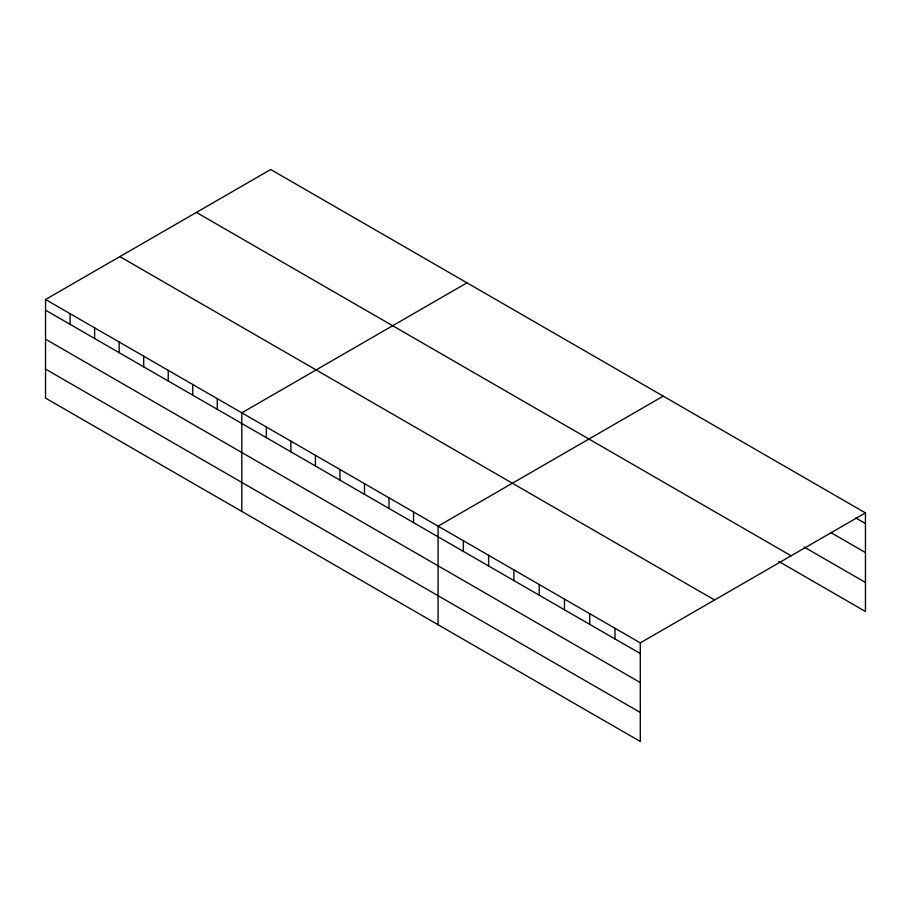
<?xml version="1.0" encoding="UTF-8"?>
<svg xmlns="http://www.w3.org/2000/svg" width="911" height="911" viewBox="0 0 911 911"><rect width="100%" height="100%" fill="white"/><g stroke="black" fill="none" stroke-linecap="round" stroke-linejoin="round"><path stroke-width="1.37" d="M640.285 682.567L640.285 642.881L45.55 299.514L45.55 398.107L640.285 741.486L640.285 682.567L45.55 339.188M778.791 561.449L865.45 611.486L865.45 512.893L270.715 169.514L45.55 299.514M466.979 282.831L241.814 412.831L241.814 511.424M663.242 396.137L438.077 526.137L438.077 624.741M640.285 642.881L865.45 512.893M855.816 517.983L865.45 523.54M830.547 532.411L865.45 552.567M804.06 547.021L865.45 582.459M196.412 212.422L791.147 555.79M119.853 256.617L714.588 599.985M45.55 310.173L640.285 653.54M45.55 369.092L640.285 712.459M615.016 628.294L615.016 638.953M589.736 613.695L589.736 624.354M564.456 599.108L564.456 609.766M539.187 584.509L539.187 595.168M513.906 569.922L513.906 580.58M488.626 555.323L488.626 565.982M463.357 540.735L463.357 551.394M413.548 511.971L413.548 522.629M389.008 497.816L389.008 508.463M364.48 483.65L364.48 494.309M339.951 469.484L339.951 480.143M315.411 455.318L315.411 465.976M290.882 441.152L290.882 451.81M266.342 426.986L266.342 437.644M217.285 398.665L217.285 409.324M192.745 384.499L192.745 395.158M168.216 370.333L168.216 380.992M143.687 356.167L143.687 366.826M119.147 342.012L119.147 352.659M94.619 327.846L94.619 338.505M70.079 313.68L70.079 324.339"/></g></svg>
